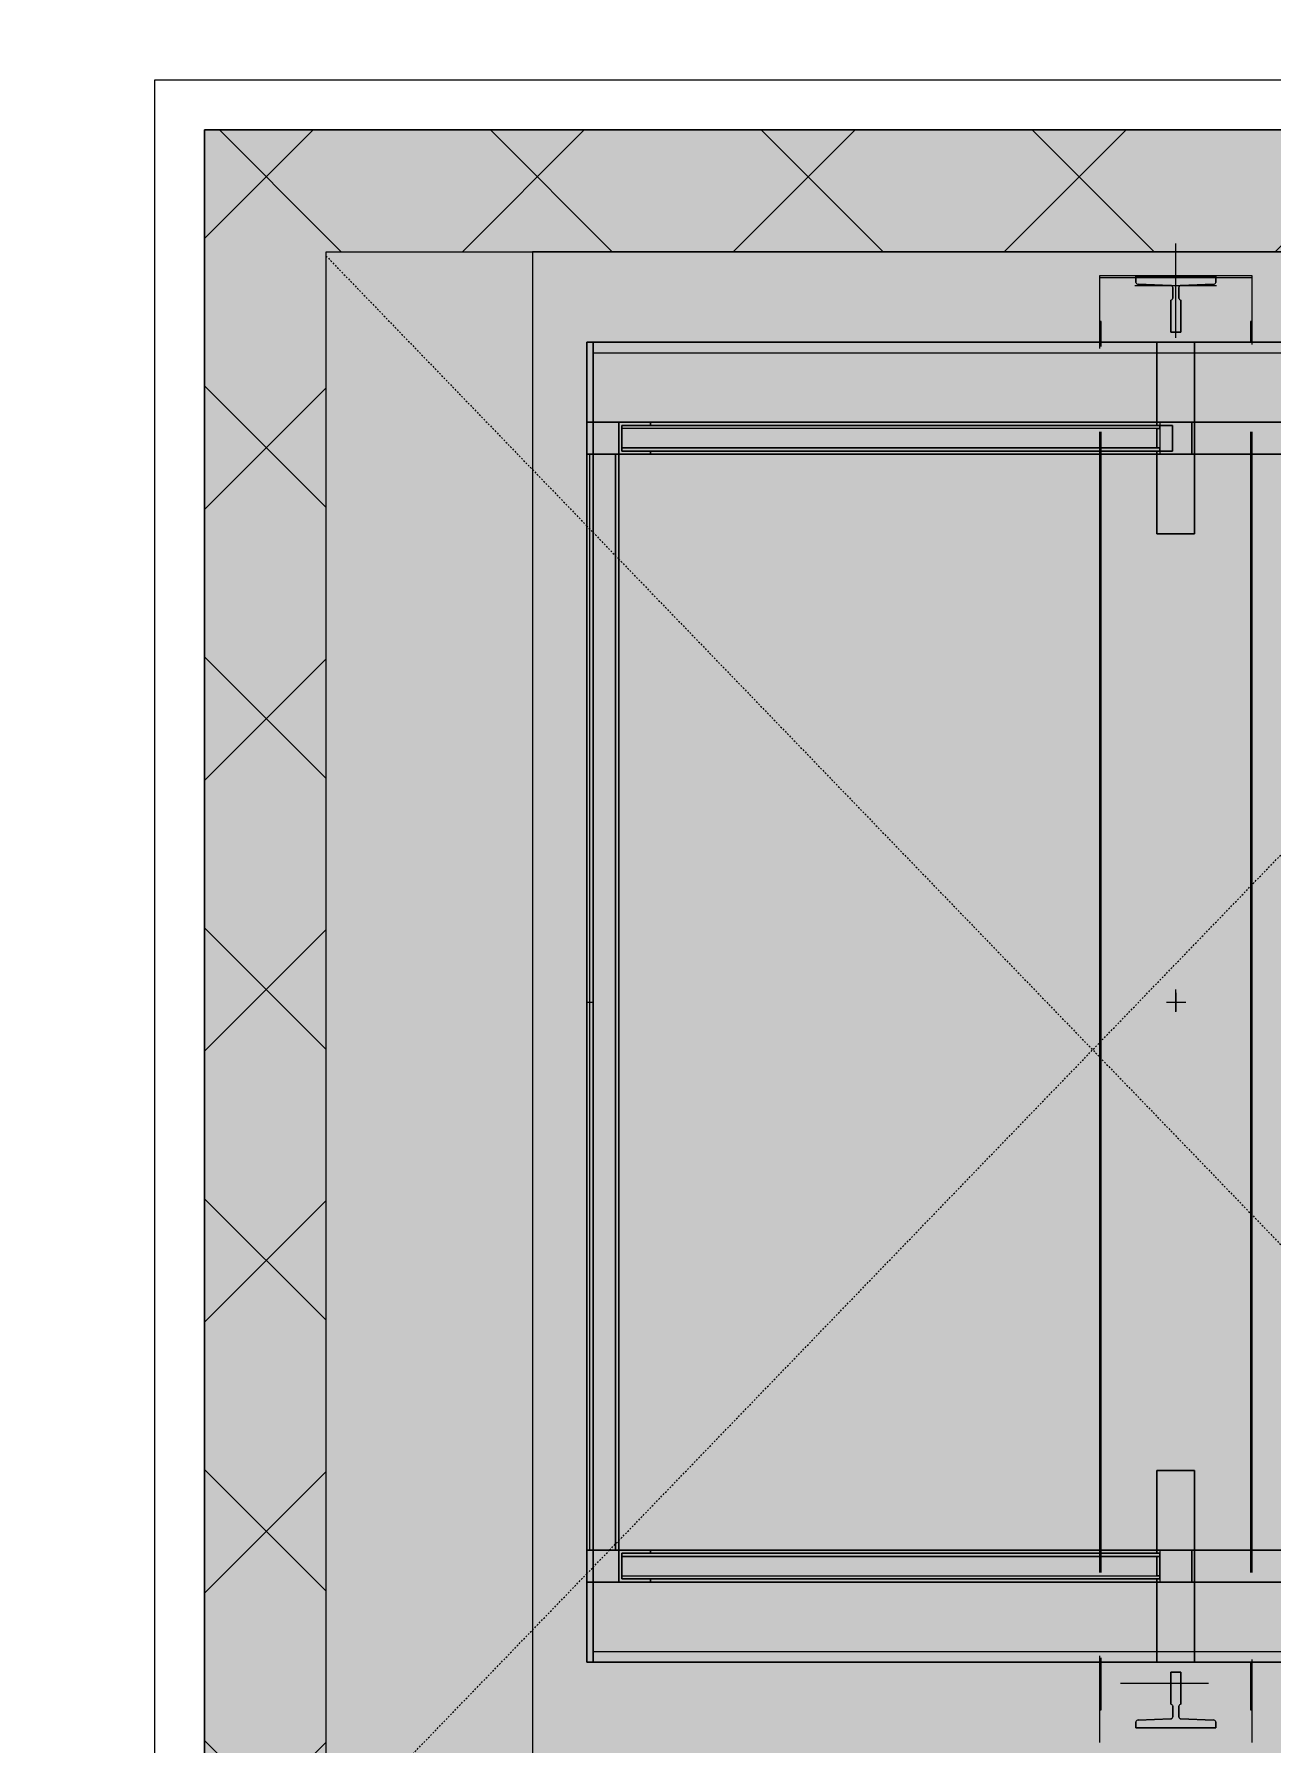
# Model space of a CAD drawing. Header units: inches. Extents: x -430 to 361, y -510 to 778.
# Drawn here: x -158.8 to -81.2, y 181.8 to 289 of the extents above; entities that cross this region are included whole.
import ezdxf

# ---------------------------------------------------------------- set-up
doc = ezdxf.new("R2010")
doc.units = ezdxf.units.IN
doc.header["$MEASUREMENT"] = 0
doc.linetypes.add('Overhead_2_', pattern=[0.15625, 0.09375, -0.0625])
doc.layers.get('0').update_dxf_attribs({"color": 8})
for name, color, linetype, lineweight in [('A-DETL', 8, 'Continuous', 9), ('A-DETL-GENF', 8, 'Continuous', 9), ('A-FLOR-OVHD', 8, 'Overhead_2_', 9), ('A-WALL-PATT', 8, 'Continuous', 13), ('I-WALL', 8, 'Continuous', 9), ('Q-SPCQ', 8, 'Continuous', 9)]:
    doc.layers.add(name, color=color, linetype=linetype, lineweight=lineweight)
pattern_1 = [(45, (0, 0), (-8.4853, 8.4853), []), (135, (0, 0), (-8.4853, -8.4853), [])]

# ---------------------------------------------------------------- blocks, each defined once
blk = doc.blocks.new('Hecht_PAD_AA-Arch_detached_rvt-1-Test Fit - First Floor Plan')
at = {"layer": 'A-WALL-PATT'}
h = blk.add_hatch(dxfattribs=at)
h.set_pattern_fill('FP_19', color=256, style=0, pattern_type=2)
h.set_pattern_definition(pattern_1)
h.paths.add_polyline_path([(-148.11, 165.71), (-140.49, 165.71), (-140.49, 282.96), (-148.11, 282.96), (-148.11, 167.71)], flags=0)
h = blk.add_hatch(dxfattribs=at)
h.set_pattern_fill('FP_19', color=256, style=0, pattern_type=2)
h.set_pattern_definition(pattern_1)
h.paths.add_polyline_path([(-75.45, 275.33), (-44.49, 275.33), (-36.86, 282.96), (-140.49, 282.96), (-140.49, 275.33), (-77.72, 275.33)], flags=0)
at = {"layer": 'A-FLOR-OVHD'}
for p, q in [((-140.49, 275.06), (-124.17, 258.16)), ((-122.17, 194.58), (-56.89, 262.21)), ((-124.17, 258.16), (-123.78, 257.75)), ((-123.78, 257.75), (-122.17, 256.08)), ((-122.17, 256.08), (-62.24, 194)), ((-123.78, 192.91), (-122.74, 194)), ((-122.74, 194), (-122.17, 194.58)), ((-124.17, 192.51), (-123.78, 192.91)), ((-140.49, 175.61), (-124.17, 192.51))]:
    blk.add_line(p, q, dxfattribs=at)
at = {"layer": 'I-WALL'}
for p, q in [((-140.49, 282.96), (-148.11, 282.96)), ((-148.11, 282.96), (-148.11, 165.71)), ((-36.86, 282.96), (-140.49, 282.96)), ((-140.49, 173.33), (-140.49, 275.33)), ((-140.49, 275.33), (-75.01, 275.33))]:
    blk.add_line(p, q, dxfattribs=at)
blk = doc.blocks.new('schindler-3300na_traction_elevator_machine_room-less_general_purpose_front_or_front-rear_opening_2100-3500_capacity_3300bim - 3500 Front-2750691-Test Fit - First Floor Plan')
at = {"layer": 'Q-SPCQ'}
for p, q in [((47.01, 40.28), (-54.99, 40.28)), ((47.01, 40.28), (-54.99, 40.28)), ((47.01, 40.28), (-54.99, 40.28)), ((47.01, -42.8), (47.01, 40.28)), ((-41.34, 36.89), (-36.33, 36.89)), ((-36.33, 36.89), (-41.34, 36.89)), ((-41.34, 36.89), (-41.34, 1.18)), ((-41.34, 36.89), (-36.33, 36.89)), ((-36.33, 36.89), (-41.34, 36.89)), ((-41.34, 36.5), (-41.34, 36.89)), ((-41.34, 36.89), (-41.34, 36.5)), ((-41.34, 36.89), (-41.34, 1.18)), ((-36.33, 36.89), (-41.34, 36.89)), ((-41.34, 36.89), (-36.33, 36.89)), ((-41.34, 1.18), (-41.34, 36.89)), ((-36.33, 36.89), (-41.34, 36.89)), ((-41.34, 36.89), (-41.34, 1.18)), ((-41.34, 1.18), (-41.34, 36.89)), ((-41.34, 36.89), (-36.33, 36.89)), ((-36.33, 36.89), (-41.34, 36.89)), ((-41.34, 36.89), (-41.34, 1.18)), ((-41.34, 1.18), (-41.34, 36.89)), ((-41.34, 36.89), (-36.33, 36.89)), ((-41.34, 36.5), (-36.33, 36.5)), ((-36.33, 36.5), (-41.34, 36.5)), ((-36.33, 36.5), (-40.67, 36.5)), ((-40.67, 36.5), (-40.67, 1.18)), ((-36.33, 36.89), (-34.33, 36.89)), ((-34.33, 36.89), (-36.33, 36.89)), ((-36.33, 36.89), (-34.33, 36.89)), ((-34.33, 36.89), (-36.33, 36.89)), ((-34.33, 36.89), (-36.33, 36.89)), ((-36.33, 36.89), (-34.33, 36.89)), ((-34.33, 36.89), (-36.33, 36.89)), ((-36.33, 36.89), (-34.33, 36.89)), ((-34.33, 36.89), (-36.33, 36.89)), ((-36.33, 36.89), (-34.33, 36.89)), ((-34.33, 36.89), (-36.33, 36.89)), ((-36.33, 36.89), (-36.33, -36.69)), ((-36.33, -36.69), (-36.33, 36.89)), ((-36.33, 36.89), (-34.33, 36.89)), ((-34.33, 36.89), (-36.33, 36.89)), ((-36.33, 36.89), (-36.33, 34.89)), ((-36.33, 34.89), (-36.33, 36.89)), ((-36.33, 36.89), (-34.33, 36.89)), ((0, 36.5), (-36.33, 36.5)), ((-36.33, 36.5), (-34.33, 36.5)), ((-34.33, 36.5), (-36.33, 36.5)), ((-34.33, 36.89), (0, 36.89)), ((34.33, 36.89), (-34.33, 36.89)), ((-34.33, 36.89), (34.33, 36.89)), ((34.33, 36.89), (-34.33, 36.89)), ((34.33, 36.89), (-34.33, 36.89)), ((-34.33, 36.89), (34.33, 36.89)), ((34.33, 36.89), (-34.33, 36.89)), ((-34.33, 36.89), (34.33, 36.89)), ((34.33, 36.89), (-34.33, 36.89)), ((-34.33, 36.89), (34.33, 36.89)), ((34.33, 36.89), (-34.33, 36.89)), ((-34.33, 36.89), (-34.33, 34.89)), ((-34.33, 34.89), (-34.33, 36.89)), ((-34.33, 36.89), (34.33, 36.89)), ((34.33, 36.89), (-34.33, 36.89)), ((-34.33, 36.89), (-34.33, 34.89)), ((-34.33, 34.89), (-34.33, 36.89)), ((-34.33, 36.89), (34.33, 36.89)), ((-34.33, 36.69), (-34.33, 36.89)), ((-34.33, 36.89), (-34.33, 34.89)), ((-34.33, 36.89), (34.33, 36.89)), ((-34.33, 36.89), (34.33, 36.89)), ((-34.33, -36.69), (-34.33, 36.89)), ((-34.33, 36.89), (-34.33, 34.89)), ((-34.33, 34.89), (-34.33, 36.89)), ((-34.33, 36.89), (-34.33, 36.69)), ((-34.33, 35.09), (-34.33, 36.69)), ((-34.33, 36.69), (34.33, 36.69)), ((-34.33, 36.69), (34.33, 36.69)), ((-34.33, 36.69), (-34.33, 35.09)), ((-34.33, 36.5), (34.33, 36.5)), ((34.33, 36.5), (-34.33, 36.5)), ((0, 36.89), (0, 36.69)), ((0, 36.89), (0, 36.69)), ((0, 36.69), (0, 36.5)), ((0, 36.69), (0, 36.5)), ((36.33, 36.5), (0, 36.5)), ((36.33, 36.89), (34.33, 36.89)), ((34.33, 36.89), (36.33, 36.89)), ((36.33, 36.89), (34.33, 36.89)), ((36.33, 36.89), (34.33, 36.89)), ((34.33, 36.89), (36.33, 36.89)), ((36.33, 36.89), (34.33, 36.89)), ((34.33, 36.89), (36.33, 36.89)), ((36.33, 36.89), (34.33, 36.89)), ((34.33, 36.89), (36.33, 36.89)), ((34.33, 34.89), (34.33, 36.89)), ((34.33, 36.89), (34.33, 34.89)), ((34.33, 34.89), (34.33, 36.89)), ((34.33, 36.89), (34.33, 34.89)), ((34.33, 34.89), (34.33, 36.89)), ((34.33, 36.89), (34.33, 36.69)), ((36.33, 36.89), (34.33, 36.89)), ((34.33, 36.89), (34.33, -36.69)), ((34.33, 34.89), (34.33, 36.89)), ((34.33, 36.89), (36.33, 36.89)), ((36.33, 36.89), (34.33, 36.89)), ((34.33, 36.89), (34.33, 34.89)), ((34.33, 36.69), (34.33, 36.89)), ((34.33, 36.89), (36.33, 36.89)), ((34.33, 36.69), (34.33, 35.09)), ((34.33, 35.09), (34.33, 36.69)), ((34.33, 36.5), (36.33, 36.5)), ((36.33, 36.5), (34.33, 36.5)), ((41.34, 36.89), (36.33, 36.89)), ((36.33, 36.89), (41.34, 36.89)), ((41.34, 36.89), (36.33, 36.89)), ((41.34, 36.89), (36.33, 36.89)), ((36.33, 36.89), (41.34, 36.89)), ((41.34, 36.89), (36.33, 36.89)), ((36.33, 36.89), (41.34, 36.89)), ((41.34, 36.89), (36.33, 36.89)), ((36.33, 36.89), (41.34, 36.89)), ((36.33, -36.69), (36.33, 36.89)), ((36.33, 36.89), (36.33, -36.69)), ((36.33, 34.89), (36.33, 36.89)), ((36.33, 36.89), (36.33, 34.89)), ((40.67, 36.5), (36.33, 36.5)), ((36.33, 36.5), (41.34, 36.5)), ((41.34, 36.5), (36.33, 36.5)), ((40.67, 36.5), (40.67, 1.18)), ((41.34, 36.89), (41.34, 1.18)), ((41.34, 36.89), (41.34, 36.5)), ((41.34, 36.89), (41.34, 36.5)), ((41.34, 1.18), (41.34, 36.89)), ((41.34, 36.89), (41.34, 1.18)), ((41.34, 1.18), (41.34, 36.89)), ((41.34, 36.89), (41.34, 1.18)), ((41.34, 1.18), (41.34, 36.89)), ((41.34, 36.89), (41.34, 1.18)), ((-36.33, 34.89), (-34.33, 34.89)), ((-36.33, 32.89), (-36.33, 34.89)), ((-36.33, 34.89), (-36.33, 32.89)), ((-34.33, 34.89), (-36.33, 34.89)), ((-36.33, 34.89), (-34.33, 34.89)), ((-34.33, 34.89), (-36.33, 34.89)), ((-35.93, 34.69), (-36.13, 34.69)), ((-36.13, 34.69), (-36.13, 32.89)), ((-36.13, 32.89), (-36.13, 34.69)), ((-36.13, 34.69), (-34.52, 34.69)), ((-36.13, 34.69), (-36.13, 32.89)), ((-36.13, 32.89), (-36.13, 34.69)), ((-34.52, 34.69), (-36.13, 34.69)), ((-36.13, 34.69), (-34.52, 34.69)), ((-34.72, 34.69), (-35.93, 34.69)), ((-35.93, 34.69), (-35.93, 1.18)), ((-35.93, 34.69), (-35.93, 1)), ((-34.72, 1), (-34.72, 34.69)), ((-34.72, 34.69), (-34.72, 1.18)), ((-34.52, 34.69), (-34.72, 34.69)), ((-34.52, 32.89), (-34.52, 34.69)), ((-34.52, 34.69), (-34.52, 32.89)), ((-34.52, 32.89), (-34.52, 34.69)), ((-34.52, 34.69), (-34.52, 32.89)), ((-34.33, 34.89), (-34.33, 35.09)), ((34.33, 35.09), (-34.33, 35.09)), ((-34.33, 35.09), (34.33, 35.09)), ((-34.33, 35.09), (-34.33, 34.89)), ((-34.33, 34.89), (34.33, 34.89)), ((34.33, 34.89), (-34.33, 34.89)), ((-34.33, 34.89), (34.33, 34.89)), ((34.33, 34.89), (-34.33, 34.89)), ((-34.33, 34.89), (34.33, 34.89)), ((-34.33, 34.89), (34.33, 34.89)), ((-34.33, 34.89), (-34.33, 32.89)), ((-34.33, 32.89), (-34.33, 34.89)), ((-34.33, 34.89), (-34.33, -36.69)), ((34.33, 35.09), (34.33, 34.89)), ((34.33, 34.89), (34.33, 35.09)), ((34.33, 32.89), (34.33, 34.89)), ((34.33, 34.89), (36.33, 34.89)), ((36.33, 34.89), (34.33, 34.89)), ((34.33, 34.89), (34.33, 32.89)), ((34.33, -36.69), (34.33, 34.89)), ((34.33, 34.89), (36.33, 34.89)), ((36.33, 34.89), (34.33, 34.89)), ((34.72, 34.69), (34.52, 34.69)), ((34.52, 34.69), (34.52, 32.89)), ((34.52, 32.89), (34.52, 34.69)), ((34.52, 34.69), (36.13, 34.69)), ((34.52, 34.69), (34.52, 32.89)), ((36.13, 34.69), (34.52, 34.69)), ((34.52, 34.69), (36.13, 34.69)), ((34.52, 32.89), (34.52, 34.69)), ((34.72, 1.18), (34.72, 34.69)), ((35.93, 34.69), (34.72, 34.69)), ((34.72, 34.69), (34.72, 1)), ((35.93, 1.18), (35.93, 34.69)), ((35.93, 1), (35.93, 34.69)), ((36.13, 34.69), (35.93, 34.69)), ((36.13, 32.89), (36.13, 34.69)), ((36.13, 34.69), (36.13, 32.89)), ((36.13, 32.89), (36.13, 34.69)), ((36.13, 34.69), (36.13, 32.89)), ((36.33, 34.89), (36.33, 32.89)), ((36.33, 32.89), (36.33, 34.89)), ((-36.13, 32.89), (-36.33, 32.89)), ((-36.33, 32.89), (-36.13, 32.89)), ((-36.13, 32.89), (-36.13, 1)), ((-36.13, 32.89), (-36.13, 1.18)), ((-36.13, 32.89), (-36.13, 1)), ((-36.13, 1), (-36.13, 32.89)), ((-34.33, 32.89), (-34.52, 32.89)), ((-34.52, 32.89), (-34.52, 1.18)), ((-34.52, 32.89), (-34.52, 1)), ((-34.52, 32.89), (-34.33, 32.89)), ((-34.52, 1), (-34.52, 32.89)), ((-34.52, 32.89), (-34.52, 1)), ((34.52, 32.89), (34.33, 32.89)), ((34.33, 32.89), (34.52, 32.89)), ((34.52, 1.18), (34.52, 32.89)), ((34.52, 1), (34.52, 32.89)), ((34.52, 32.89), (34.52, 1)), ((34.52, 1), (34.52, 32.89)), ((36.13, 1), (36.13, 32.89)), ((36.13, 1.18), (36.13, 32.89)), ((36.33, 32.89), (36.13, 32.89)), ((36.13, 32.89), (36.33, 32.89)), ((36.13, 1), (36.13, 32.89)), ((36.13, 32.89), (36.13, 1)), ((-41.34, 4.78), (-46.38, 4.78)), ((-44.33, 4.78), (-44.33, 4.67)), ((-44.33, 4.67), (-41.34, 4.67)), ((-40.95, 4.78), (-41.34, 4.78)), ((-41.34, 4.67), (-41.07, 4.67)), ((-34.72, 4.78), (-35.72, 4.78)), ((-35.72, 4.67), (-34.72, 4.67)), ((-34.52, 4.78), (-34.7, 4.78)), ((-34.7, 4.67), (-34.52, 4.67)), ((-34.33, 4.78), (-34.52, 4.78)), ((-34.52, 4.67), (-34.33, 4.67)), ((34.33, 4.78), (-34.33, 4.78)), ((-34.33, 4.67), (34.33, 4.67)), ((34.52, 4.78), (34.33, 4.78)), ((34.33, 4.67), (34.52, 4.67)), ((34.7, 4.78), (34.52, 4.78)), ((34.52, 4.67), (34.7, 4.67)), ((35.72, 4.78), (34.72, 4.78)), ((34.72, 4.67), (35.72, 4.67)), ((41.34, 4.78), (40.95, 4.78)), ((41.07, 4.67), (41.34, 4.67)), ((45.51, 4.78), (41.34, 4.78)), ((41.34, 4.67), (42.64, 4.67)), ((42.64, 4.67), (42.64, 4.78)), ((45.39, 4.78), (45.39, 2.5)), ((45.51, -4.78), (45.51, 4.78)), ((-42.67, 3.47), (-42.67, -2.04)), ((-45.09, 2.5), (-45.47, 2.5)), ((-45.47, 2.5), (-45.47, -2.5)), ((-45.47, -2.5), (-45.47, 2.5)), ((-45.47, 2.5), (-45.09, 2.5)), ((-44.89, 0.31), (-44.97, 2.35)), ((-44.97, 2.35), (-44.89, 0.31)), ((44.87, -2.56), (44.87, 2.56)), ((44.97, 2.35), (44.89, 0.31)), ((44.89, 0.31), (44.97, 2.35)), ((45.47, 2.5), (45.09, 2.5)), ((45.09, 2.5), (45.47, 2.5)), ((45.39, 2.48), (45.39, -2.48)), ((45.47, -2.5), (45.47, 2.5)), ((45.47, 2.5), (45.47, -2.5)), ((-41.34, 1.18), (-41.34, -1.18)), ((-41.34, 1.18), (-41.34, -1.18)), ((-41.34, -1.18), (-41.34, 1.18)), ((-41.34, 1.18), (-41.34, -1.18)), ((-41.34, -1.18), (-41.34, 1.18)), ((-41.34, 1.18), (-41.34, -1.18)), ((-41.34, -1.18), (-41.34, 1.18)), ((-41.34, -1.18), (-41.34, 1.18)), ((-41.34, 1.18), (-36.33, 1.18)), ((-36.33, 1.18), (-41.34, 1.18)), ((-41.34, 1.18), (-41.34, -1.18)), ((-40.67, 1.16), (-40.67, -1.16)), ((-36.33, 1.18), (-36.13, 1.18)), ((-36.13, 1.18), (-36.33, 1.18)), ((-36.13, 1.18), (-36.13, 1)), ((-35.93, 1.18), (-34.72, 1.18)), ((-35.93, 1), (-35.93, 1.18)), ((-34.72, 1.18), (-35.93, 1.18)), ((-34.72, 1.18), (-34.72, 1)), ((-34.52, 1.18), (-34.33, 1.18)), ((-34.52, 1), (-34.52, 1.18)), ((-34.33, 1.18), (-34.52, 1.18)), ((-34.33, 1.18), (-29.33, 1.18)), ((-29.33, 1.18), (-34.33, 1.18)), ((-29.33, 1.18), (-29.33, -1.18)), ((-29.33, -1.18), (-29.33, 1.18)), ((29.33, -1.18), (29.33, 1.18)), ((29.33, 1.18), (34.33, 1.18)), ((34.33, 1.18), (29.33, 1.18)), ((29.33, 1.18), (29.33, -1.18)), ((34.33, 1.18), (34.52, 1.18)), ((34.52, 1.18), (34.33, 1.18)), ((34.52, 1.18), (34.52, 1)), ((34.72, 1), (34.72, 1.18)), ((34.72, 1.18), (35.93, 1.18)), ((35.93, 1.18), (34.72, 1.18)), ((35.93, 1.18), (35.93, 1)), ((36.13, 1), (36.13, 1.18)), ((36.13, 1.18), (36.33, 1.18)), ((36.33, 1.18), (36.13, 1.18)), ((36.33, 1.18), (41.34, 1.18)), ((41.34, 1.18), (36.33, 1.18)), ((40.67, 1.16), (40.67, -1.16)), ((41.34, 1.18), (41.34, -1.18)), ((41.34, -1.18), (41.34, 1.18)), ((41.34, 1.18), (41.34, -1.18)), ((41.34, -1.18), (41.34, 1.18)), ((41.34, 1.18), (41.34, -1.18)), ((41.34, -1.18), (41.34, 1.18)), ((41.34, 1.18), (41.34, -1.18)), ((41.34, 1.18), (41.34, -1.18)), ((41.34, -1.18), (41.34, 1.18)), ((-44.09, 0.19), (-44.77, 0.19)), ((-44.77, 0.19), (-44.09, 0.19)), ((-41.97, 0.31), (-43.97, 0.31)), ((-43.97, 0.31), (-41.97, 0.31)), ((-41.97, -0.31), (-41.97, 0.31)), ((-41.97, 0.31), (-41.97, -0.31)), ((-34.33, 1), (-36.33, 1)), ((-36.33, 1), (-36.33, -1)), ((-36.13, 1), (-36.33, 1)), ((-36.33, 1), (-36.33, -1)), ((-35.93, 1), (-36.13, 1)), ((-34.52, 1), (-36.13, 1)), ((-36.13, 1), (-34.52, 1)), ((-34.72, 1), (-35.93, 1)), ((-34.52, 1), (-34.72, 1)), ((-34.33, 1), (-34.52, 1)), ((-34.33, -1), (-34.33, 1)), ((-34.33, -1), (-34.33, 1)), ((-0.61, 0), (0.57, 0)), ((-0.59, 0), (0.79, 0)), ((0, 0.59), (0, -0.59)), ((0, 0.59), (0, -0.59)), ((0, 0.55), (0, -0.63)), ((36.33, 1), (34.33, 1)), ((34.33, 1), (34.33, -1)), ((34.52, 1), (34.33, 1)), ((34.33, 1), (34.33, -1)), ((34.52, 1), (34.72, 1)), ((34.52, 1), (34.52, 0.2)), ((34.52, 0.2), (34.52, 1)), ((34.52, 0.2), (36.13, 0.2)), ((36.13, 0.2), (34.52, 0.2)), ((35.93, 1), (34.72, 1)), ((35.93, 1), (36.13, 1)), ((36.33, 1), (36.13, 1)), ((36.13, 0.2), (36.13, 1)), ((36.13, 1), (36.13, 0.2)), ((36.33, -1), (36.33, 1)), ((36.33, -1), (36.33, 1)), ((43.97, 0.31), (41.97, 0.31)), ((41.97, 0.31), (41.97, -0.31)), ((41.97, -0.31), (41.97, 0.31)), ((41.97, 0.31), (43.97, 0.31)), ((44.77, 0.19), (44.09, 0.19)), ((44.09, 0.19), (44.77, 0.19)), ((-44.97, -2.35), (-44.89, -0.31)), ((-44.89, -0.31), (-44.97, -2.35)), ((-44.77, -0.19), (-44.09, -0.19)), ((-44.09, -0.19), (-44.77, -0.19)), ((-43.97, -0.31), (-41.97, -0.31)), ((-41.97, -0.31), (-43.97, -0.31)), ((-36.33, -1), (-34.33, -1)), ((-36.33, -1), (-34.33, -1)), ((-34.33, -1), (-36.33, -1)), ((-36.33, -1), (-36.33, -34.69)), ((-36.33, -34.69), (-36.33, -1)), ((-36.33, -1), (-34.33, -1)), ((-34.33, -34.69), (-34.33, -1)), ((-34.33, -1), (-34.33, -34.69)), ((0.59, 0), (-0.59, 0)), ((34.33, -1), (36.33, -1)), ((34.33, -1), (36.33, -1)), ((34.33, -1), (34.33, -34.69)), ((36.33, -1), (34.33, -1)), ((34.33, -1), (36.33, -1)), ((34.33, -34.69), (34.33, -1)), ((36.33, -34.69), (36.33, -1)), ((36.33, -1), (36.33, -34.69)), ((41.61, 0), (47.52, 0)), ((41.97, -0.31), (43.97, -0.31)), ((43.97, -0.31), (41.97, -0.31)), ((44.09, -0.19), (44.77, -0.19)), ((44.77, -0.19), (44.09, -0.19)), ((44.89, -0.31), (44.97, -2.35)), ((44.97, -2.35), (44.89, -0.31)), ((-41.34, -1.18), (-41.34, -36.69)), ((-41.34, -1.18), (-41.34, -33.54)), ((-41.34, -33.54), (-41.34, -1.18)), ((-41.34, -1.18), (-41.34, -33.54)), ((-41.34, -33.54), (-41.34, -1.18)), ((-41.34, -1.18), (-41.34, -33.54)), ((-41.34, -33.54), (-41.34, -1.18)), ((-36.33, -1.18), (-41.34, -1.18)), ((-41.34, -1.18), (-36.33, -1.18)), ((-40.67, -1.18), (-40.67, -30.39)), ((-34.33, -1.18), (-36.33, -1.18)), ((-36.33, -1.18), (-34.33, -1.18)), ((-29.33, -1.18), (-34.33, -1.18)), ((-34.33, -1.18), (-29.33, -1.18)), ((34.33, -1.18), (29.33, -1.18)), ((29.33, -1.18), (34.33, -1.18)), ((36.33, -1.18), (34.33, -1.18)), ((34.33, -1.18), (36.33, -1.18)), ((41.34, -1.18), (36.33, -1.18)), ((36.33, -1.18), (41.34, -1.18)), ((40.67, -1.18), (40.67, -30.39)), ((41.34, -1.18), (41.34, -10.44)), ((41.34, -10.44), (41.34, -1.18)), ((41.34, -1.18), (41.34, -10.44)), ((41.34, -10.44), (41.34, -1.18)), ((41.34, -1.18), (41.34, -10.44)), ((41.34, -10.44), (41.34, -1.18)), ((41.34, -1.18), (41.34, -10.44)), ((-45.47, -2.5), (-45.09, -2.5)), ((-45.09, -2.5), (-45.47, -2.5)), ((45.09, -2.5), (45.47, -2.5)), ((45.47, -2.5), (45.09, -2.5)), ((45.39, -2.5), (45.39, -4.78)), ((-46.38, -4.78), (-41.34, -4.78)), ((-41.34, -4.67), (-44.33, -4.67)), ((-44.33, -4.67), (-44.33, -4.78)), ((-41.34, -4.78), (-41.19, -4.78)), ((-34.33, -4.67), (-35.72, -4.67)), ((-35.72, -4.78), (-34.33, -4.78)), ((34.33, -4.67), (-34.33, -4.67)), ((-34.33, -4.78), (34.33, -4.78)), ((35.72, -4.67), (34.33, -4.67)), ((34.33, -4.78), (35.72, -4.78)), ((41.19, -4.78), (41.34, -4.78)), ((42.64, -4.67), (41.34, -4.67)), ((41.34, -4.78), (45.51, -4.78)), ((42.64, -4.78), (42.64, -4.67))]:
    blk.add_line(p, q, dxfattribs=at)
for centre, radius, start, end in [((-45.16, 2.32), 0.197, 10.4644, 69), ((-45.16, 2.32), 0.197, 10.4644, 69), ((45.16, 2.32), 0.197, 111, 169.5356), ((45.16, 2.32), 0.197, 111, 169.5356), ((-44.77, 0.31), 0.123, 180, 270), ((-44.77, 0.31), 0.123, 180, 210), ((-44.77, 0.31), 0.123, 210, 270), ((-44.17, 0.39), 0.217, 291.2956, 338.7044), ((-44.17, 0.39), 0.217, 291.2956, 338.7044), ((44.17, 0.39), 0.217, 201.2956, 248.7044), ((44.17, 0.39), 0.217, 201.2956, 248.7044), ((44.77, 0.31), 0.123, 270, 360), ((44.77, 0.31), 0.123, 270, 330), ((44.77, 0.31), 0.123, 330, 360), ((-44.77, -0.31), 0.123, 90, 180), ((-44.77, -0.31), 0.123, 150, 180), ((-44.77, -0.31), 0.123, 90, 150), ((-44.16, -0.38), 0.198, 18.4495, 71.5318), ((-44.16, -0.38), 0.198, 18.4495, 71.5318), ((44.16, -0.38), 0.198, 108.4682, 161.5505), ((44.16, -0.38), 0.198, 108.4682, 161.5505), ((44.77, -0.31), 0.123, 360, 90), ((44.77, -0.31), 0.123, 30, 90), ((44.77, -0.31), 0.123, 360, 30), ((-45.16, -2.32), 0.197, 291, 349.5356), ((-45.16, -2.32), 0.197, 291, 349.5356), ((45.16, -2.32), 0.197, 190.4644, 249), ((45.16, -2.32), 0.197, 190.4644, 249)]:
    blk.add_arc(centre, radius, start, end, dxfattribs=at)

msp = doc.modelspace()

# ---------------------------------------------------------------- hatches: boundary and pattern name
at = {"layer": 'A-DETL-GENF'}
h = msp.add_hatch(color=256, dxfattribs=at)
h.paths.add_polyline_path([(-154.94, -481.67), (77.42, -481.67), (77.42, -466.42), (-38.24, -466.42), (-38.24, -353.92), (-42.58, -353.92), (-38.52, -357.78), (-45.86, -458.79), (-45.86, -353.92), (-257.86, -353.92), (-257.86, -466.42), (-285.99, -466.42), (-285.99, -478.04), (-246.48, -478.04), (-246.48, -473.54), (-282.49, -473.54), (-282.49, -467.54), (-246.48, -467.54), (-246.48, -471.29), (-206.49, -471.29), (-206.49, -481.67), (-191.29, -481.67)], flags=0)
h.paths.add_polyline_path([(-357.99, -478.04), (-357.99, -473.54), (-385.99, -473.54), (-385.99, -324.11), (-390.49, -324.11), (-390.45, -478.04), (-373, -478.04)], flags=0)
h.paths.add_polyline_path([(15.8, -473.54), (-202.86, -473.54), (-202.86, -467.54), (73.8, -467.54), (73.8, -473.54), (26.77, -473.54)], flags=0)
h.paths.add_polyline_path([(-369.08, -467.54), (-357.99, -467.54), (-357.99, -466.42), (-378.86, -466.42), (-378.86, -324.11), (-379.99, -324.11), (-379.99, -467.54), (-370.49, -467.54)], flags=0)
h.paths.add_polyline_path([(-45.86, -462.61), (-45.86, -458.79), (-42.05, -462.61)], flags=0)
h.paths.add_polyline_path([(-379.99, 58.33), (-318.86, 58.33), (-318.86, 162.33), (-294.86, 162.33), (-294.86, 303.58), (-379.99, 303.58), (-379.99, 58.98)], flags=0)
h.paths.add_polyline_path([(-82.26, 130.46), (-36.86, 130.46), (-36.86, 165.71), (-44.49, 173.33), (-44.49, 275.33), (-36.86, 282.96), (-148.11, 282.96), (-148.11, 130.46), (-124.92, 130.46)], flags=0)
h.paths.add_polyline_path([(-73.14, 271.83), (-73.14, 271.83), (-71.93, 271.83)], flags=0)
h.paths.add_polyline_path([(-134.86, 578.33), (-39.24, 578.33), (-39.24, 578.83), (41.51, 578.83), (41.51, 593.58), (-138.49, 593.58), (-138.49, 578.33), (-136.11, 578.33)], flags=0)
h.paths.add_polyline_path([(8.59, 579.46), (-134.86, 579.46), (-134.86, 585.46), (37.89, 585.46), (37.89, 579.46), (26.77, 579.46)], flags=0)

# ---------------------------------------------------------------- linework, layer by layer
at = {"layer": 'A-DETL'}
for p, q in [((-148.11, 282.96), (-148.11, 130.46)), ((-36.86, 282.96), (-148.11, 282.96))]:
    msp.add_line(p, q, dxfattribs=at)
at = {"layer": 'I-WALL'}
for p, q in [((-35.49, 286.08), (-151.24, 286.08)), ((-151.24, 286.08), (-151.24, 127.33)), ((-148.11, 282.96), (-44.49, 282.96)), ((-148.11, 130.46), (-148.11, 282.96))]:
    msp.add_line(p, q, dxfattribs=at)

# ---------------------------------------------------------------- block references
msp.add_blockref('Hecht_PAD_AA-Arch_detached_rvt-1-Test Fit - First Floor Plan', (0, 0))
at = {"layer": 'Q-SPCQ', "rotation": 90}
msp.add_blockref('schindler-3300na_traction_elevator_machine_room-less_general_purpose_front_or_front-rear_opening_2100-3500_capacity_3300bim - 3500 Front-2750691-Test Fit - First Floor Plan', (-87.28, 228.32), dxfattribs=at)

doc.saveas('drawing.dxf')
